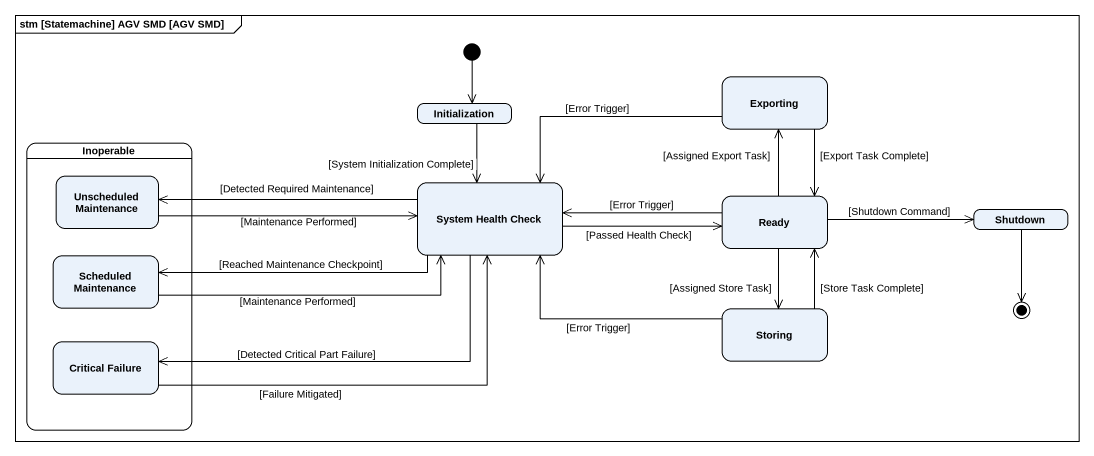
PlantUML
@startuml
mainframe stm [Statemachine] AGV SMD [AGV SMD]
hide empty description
state Exporting
state Initialization
state Inoperable {
  state "Unscheduled Maintenance" as Unscheduled_Maintenance
  state "Scheduled Maintenance" as Scheduled_Maintenance
  state "Critical Failure" as Critical_Failure
}
state "System Health Check" as System_Health_Check
state Ready
state Shutdown
state Storing
[*] --> Initialization
Exporting -left-> System_Health_Check : [Error Trigger]
Exporting --> Ready : [Export Task Complete]
Initialization --> System_Health_Check : [System Initialization Complete]
Unscheduled_Maintenance -right-> System_Health_Check : [Maintenance Performed]
System_Health_Check -left-> Unscheduled_Maintenance : [Detected Required Maintenance]
System_Health_Check -right-> Ready : [Passed Health Check]
System_Health_Check -left-> Scheduled_Maintenance : [Reached Maintenance Checkpoint]
System_Health_Check -left-> Critical_Failure : [Detected Critical Part Failure]
Ready -up-> Exporting : [Assigned Export Task]
Ready -left-> System_Health_Check : [Error Trigger]
Ready -right-> Shutdown : [Shutdown Command]
Ready --> Storing : [Assigned Store Task]
Scheduled_Maintenance -right-> System_Health_Check : [Maintenance Performed]
Storing -left-> System_Health_Check : [Error Trigger]
Storing -up-> Ready : [Store Task Complete]
Critical_Failure -right-> System_Health_Check : [Failure Mitigated]
Shutdown --> [*]
@enduml
